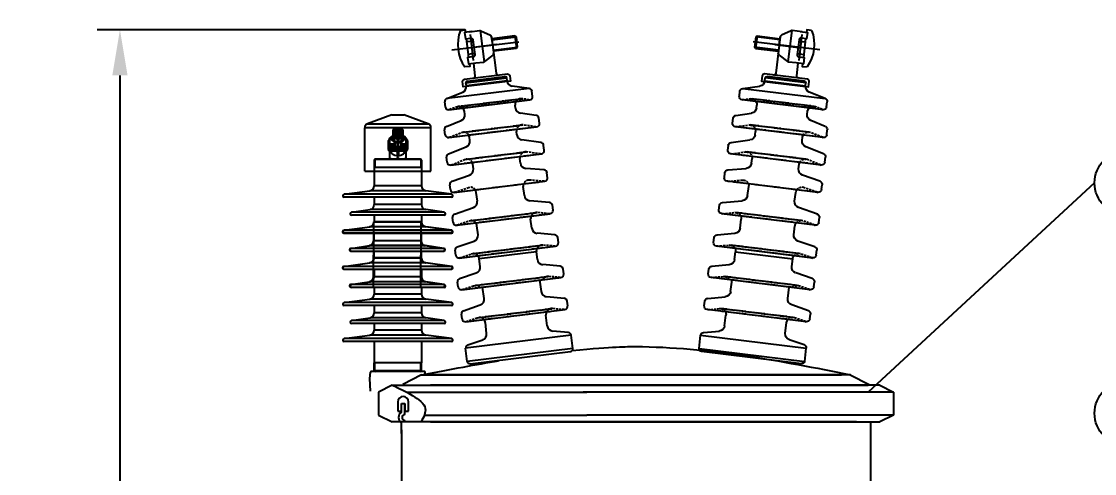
# Model space of a CAD drawing. Extents: x 4438 to 384502, y -178203 to -21188.
# Drawn here: x 374125 to 374828, y -172588 to -172292 of the extents above; entities that cross this region are included whole.
import ezdxf

# ---------------------------------------------------------------- set-up
doc = ezdxf.new("R2010")
doc.units = 0
doc.header["$LTSCALE"] = 8
doc.header["$MEASUREMENT"] = 0
doc.linetypes.add('ACAD_ISO04W100', pattern=[30, 24, -3, 0, -3])
doc.linetypes.add('HIDDEN', pattern=[0.375, 0.25, -0.125])
doc.layers.get('0').update_dxf_attribs({"linetype": 'CONTINUOUS'})
doc.layers.get('DEFPOINTS').update_dxf_attribs({"linetype": 'CONTINUOUS'})
for name, color, linetype in [('CEN', 1, 'ACAD_ISO04W100'), ('DEFAULT_2', 8, 'HIDDEN'), ('PL', 5, 'CONTINUOUS')]:
    doc.layers.add(name, color=color, linetype=linetype)
doc.styles.add('DFT', font='simplex', dxfattribs={"width": 0.67, "bigfont": 'dft'})
doc.dimstyles.new('INTE$0', dxfattribs={"dimscale": 5, "dimtxt": 4, "dimasz": 3, "dimexe": 3, "dimexo": 0, "dimgap": 1, "dimtad": 1, "dimdec": 3, "dimdsep": 46, "dimtxsty": 'DFT', "dimcen": 0, "dimclrd": 3, "dimclre": 3, "dimclrt": 6, "dimadec": 0, "dimazin": 0, "dimtfac": 1, "dimtdec": 3, "dimtix": 1, "dimtmove": 1, "dimatfit": 0, "dimfxl": 1, "dimtolj": 1, "dimtzin": 0, "dimarcsym": 0})

# ---------------------------------------------------------------- blocks, each defined once
blk = doc.blocks.new('*D20')
at = {"color": 3, "lineweight": -2, "transparency": 16777216}
for p, q in [((374416.13, -172297.2), (374174.93, -172297.2)), ((374189.93, -172327.2), (374189.93, -172998.83)), ((374374.37, -173028.83), (374174.93, -173028.83))]:
    blk.add_line(p, q, dxfattribs=at)
at = {"color": 3, "transparency": 16777216}
for points in [[(374184.93, -172327.2), (374194.93, -172327.2), (374189.93, -172297.2)], [(374184.93, -172998.83), (374194.93, -172998.83), (374189.93, -173028.83)]]:
    blk.add_solid(points, dxfattribs=at)
at = {"layer": 'DEFPOINTS', "color": 0, "transparency": 16777216}
for p in [(374416.13, -172297.2), (374189.93, -173028.83), (374374.37, -173028.83)]:
    blk.add_point(p, dxfattribs=at)
at = {"color": 6, "transparency": 16777216, "insert": (374154.93, -172663.02), "char_height": 45, "attachment_point": 5, "rotation": 90, "style": 'DFT'}
blk.add_mtext('\\A1;1100', dxfattribs=at)
blk = doc.blocks.new('8')
at = {"color": 7, "linetype": 'Continuous'}
for p, q in [((3546.3, -353.2), (3546.3, -350.2)), ((3546.3, -350.2), (3585.2, -350.2)), ((3585.2, -353.2), (3546.3, -353.2)), ((3547.8, -348.7), (3583.7, -348.7)), ((3585.2, -353.2), (3585.2, -350.2)), ((3524.1, -370.5), (3524.1, -365.8)), ((3526.4, -362.8), (3542.2, -358.6)), ((3605.1, -362.8), (3526.4, -362.8)), ((3605.1, -362.8), (3589.3, -358.6)), ((3607.4, -370.5), (3607.4, -365.8)), ((3527.1, -373.6), (3604.4, -373.6)), ((3523.1, -389), (3537.5, -385.1)), ((3541.6, -379.7), (3541.6, -377.1)), ((3589.9, -379.7), (3589.9, -377.1)), ((3608.5, -389), (3594, -385.1)), ((3520.8, -396.7), (3520.8, -391.9)), ((3610.7, -396.7), (3610.7, -391.9)), ((3523.8, -399.7), (3607.7, -399.7)), ((3543.3, -405.1), (3543.3, -401.9)), ((3588.2, -405.1), (3588.2, -401.9)), ((3521.7, -415.1), (3539.1, -410.4)), ((3609.8, -415.1), (3592.4, -410.4)), ((3519.4, -422.8), (3519.4, -418.1)), ((3522.4, -425.9), (3609.1, -425.9)), ((3612.1, -422.8), (3612.1, -418.1)), ((3543.3, -432.2), (3543.3, -427.7)), ((3588.2, -432.2), (3588.2, -427.7)), ((3519.4, -449), (3519.4, -444.3)), ((3521.8, -441.3), (3538.8, -437.7)), ((3609.7, -441.3), (3592.7, -437.7)), ((3612.1, -449), (3612.1, -444.3)), ((3522.4, -452), (3609.1, -452)), ((3543.3, -463.1), (3543.3, -454.6)), ((3588.2, -463.1), (3588.2, -454.6)), ((3518, -480.1), (3518, -475.5)), ((3520.4, -472.5), (3538.8, -468.6)), ((3611.1, -472.5), (3592.7, -468.6)), ((3613.5, -480.1), (3613.5, -475.5)), ((3521.1, -483.2), (3610.5, -483.2)), ((3540.1, -494.7), (3540.1, -486.1)), ((3591.4, -494.7), (3591.4, -486.1)), ((3516.7, -511.3), (3516.7, -506.6)), ((3519.1, -503.6), (3535.7, -500.1)), ((3612.4, -503.6), (3595.8, -500.1)), ((3614.8, -511.3), (3614.8, -506.6)), ((3519.8, -514.4), (3611.7, -514.4)), ((3538.4, -524.9), (3538.4, -517.4)), ((3593.1, -517.4), (3538.4, -517.4)), ((3593.1, -524.9), (3593.1, -517.4)), ((3515.3, -541.5), (3515.3, -536.8)), ((3517.7, -533.8), (3534, -530.3)), ((3613.8, -533.8), (3597.5, -530.3)), ((3616.2, -541.5), (3616.2, -536.8)), ((3518.4, -544.5), (3613.1, -544.5)), ((3538.4, -555.5), (3538.4, -544.4)), ((3593.1, -555.5), (3593.1, -544.4)), ((3515.3, -572.1), (3515.3, -567.4)), ((3517.7, -564.5), (3534, -561)), ((3613.8, -564.5), (3597.5, -561)), ((3616.2, -572.1), (3616.2, -567.4)), ((3518.4, -575.2), (3613.1, -575.2)), ((3536.8, -588.5), (3536.8, -578.2)), ((3594.7, -588.5), (3594.7, -578.2)), ((3515.3, -612.6), (3515.3, -600.1)), ((3616.2, -600.1), (3515.3, -600.1)), ((3517.7, -597.1), (3532.4, -594)), ((3613.8, -597.1), (3599.1, -594)), ((3616.2, -612.6), (3616.2, -600.1)), ((3616.2, -612.6), (3515.3, -612.6)), ((3517.9, -615.2), (3613.6, -615.2))]:
    blk.add_line(p, q, dxfattribs=at)
for centre, radius, start, end in [((3540.7, -353.2), 5.59, 285, 0), ((3547.8, -350.2), 1.52, 90, 180), ((3583.7, -350.2), 1.52, 0, 90), ((3590.8, -353.2), 5.59, 180, 255), ((3527.1, -365.8), 3.05, 105, 180), ((3604.4, -365.8), 3.05, 0, 75), ((3527.1, -370.5), 3.05, 180, 270), ((3536, -377.1), 5.59, 0, 39.3839), ((3595.5, -377.1), 5.59, 140.6161, 180), ((3604.4, -370.5), 3.05, 270, 0), ((3536, -379.7), 5.59, 285, 0), ((3595.5, -379.7), 5.59, 180, 255), ((3523.8, -391.9), 3.05, 105, 180), ((3523.8, -396.7), 3.05, 180, 270), ((3607.7, -396.7), 3.05, 270, 0), ((3607.7, -391.9), 3.05, 0, 75), ((3537.7, -405.1), 5.59, 285, 0), ((3537.7, -401.9), 5.59, 0, 23.2986), ((3593.8, -401.9), 5.59, 156.7014, 180), ((3593.8, -405.1), 5.59, 180, 255), ((3522.4, -418.1), 3.05, 105, 180), ((3609.1, -418.1), 3.05, 0, 75), ((3522.4, -422.8), 3.05, 180, 270), ((3537.7, -427.7), 5.59, 0, 19.0102), ((3593.8, -427.7), 5.59, 160.9898, 180), ((3609.1, -422.8), 3.05, 270, 0), ((3537.7, -432.2), 5.59, 282, 0), ((3593.8, -432.2), 5.59, 180, 258), ((3522.4, -444.3), 3.05, 102, 180), ((3609.1, -444.3), 3.05, 0, 78), ((3522.4, -449), 3.05, 180, 270), ((3537.7, -454.6), 5.59, 0, 27.3761), ((3593.8, -454.6), 5.59, 152.6239, 180), ((3609.1, -449), 3.05, 270, 0), ((3537.7, -463.1), 5.59, 282, 0), ((3593.8, -463.1), 5.59, 180, 258), ((3521.1, -475.5), 3.05, 102, 180), ((3610.5, -475.5), 3.05, 0, 78), ((3521.1, -480.1), 3.05, 180, 270), ((3534.5, -486.1), 5.59, 0, 31.6884), ((3597, -486.1), 5.59, 148.3116, 180), ((3610.5, -480.1), 3.05, 270, 0), ((3534.5, -494.7), 5.59, 282, 0), ((3597, -494.7), 5.59, 180, 258), ((3519.8, -506.6), 3.05, 102, 180), ((3611.7, -506.6), 3.05, 0, 78), ((3519.8, -511.3), 3.05, 180, 270), ((3532.9, -517.4), 5.59, 0, 32.609), ((3598.6, -517.4), 5.59, 147.391, 180), ((3611.7, -511.3), 3.05, 270, 0), ((3532.9, -524.9), 5.59, 282, 0), ((3598.6, -524.9), 5.59, 180, 258), ((3518.4, -536.8), 3.05, 102, 180), ((3613.1, -536.8), 3.05, 0, 78), ((3518.4, -541.5), 3.05, 180, 270), ((3613.1, -541.5), 3.05, 270, 0), ((3532.9, -555.5), 5.59, 282, 0), ((3598.6, -555.5), 5.59, 180, 258), ((3518.4, -567.4), 3.05, 102, 180), ((3613.1, -567.4), 3.05, 0, 78), ((3518.4, -572.1), 3.05, 180, 270), ((3531.2, -578.2), 5.59, 0, 33.2147), ((3600.3, -578.2), 5.59, 146.7853, 180), ((3613.1, -572.1), 3.05, 270, 0), ((3531.2, -588.5), 5.59, 282, 0), ((3600.3, -588.5), 5.59, 180, 258), ((3518.4, -600.1), 3.05, 102, 180), ((3613.1, -600.1), 3.05, 0, 78), ((3517.9, -612.6), 2.54, 180, 270), ((3613.6, -612.6), 2.54, 270, 0)]:
    blk.add_arc(centre, radius, start, end, dxfattribs=at)
at = {"layer": 'CEN', "ltscale": 0.5}
for p, q in [((3555.7, -305.1), (3555.7, -330.2)), ((3536.9, -317.7), (3600.7, -317.7)), ((3579.9, -317.7), (3554.9, -317.7))]:
    blk.add_line(p, q, dxfattribs=at)
at = {"layer": 'DEFAULT_2', "color": 8, "linetype": 'HIDDEN'}
for p, q in [((3527.9, -373.4), (3527.1, -373.6)), ((3527.9, -373.4), (3534.6, -371.7)), ((3527.9, -373.4), (3603.6, -373.4)), ((3534.6, -371.7), (3536, -371.5)), ((3534.6, -371.7), (3596.9, -371.7)), ((3536.2, -371.5), (3595.3, -371.5)), ((3596.9, -371.7), (3595.5, -371.5)), ((3603.6, -373.4), (3596.9, -371.7)), ((3603.6, -373.4), (3604.4, -373.6)), ((3524.6, -399.6), (3536.2, -396.5)), ((3536.2, -396.5), (3537.7, -396.3)), ((3536.2, -396.5), (3595.3, -396.5)), ((3537.7, -396.3), (3593.8, -396.3)), ((3595.3, -396.5), (3593.8, -396.3)), ((3606.9, -399.6), (3595.3, -396.5)), ((3524.6, -399.6), (3523.8, -399.7)), ((3524.6, -399.6), (3606.9, -399.6)), ((3606.9, -399.6), (3607.7, -399.7)), ((3523.2, -425.8), (3522.4, -425.9)), ((3523.2, -425.8), (3536.2, -422.3)), ((3523.2, -425.8), (3608.3, -425.8)), ((3536.2, -422.3), (3537.7, -422.1)), ((3536.2, -422.3), (3595.3, -422.3)), ((3537.7, -422.1), (3593.8, -422.1)), ((3595.3, -422.3), (3593.8, -422.1)), ((3608.3, -425.8), (3595.3, -422.3)), ((3608.3, -425.8), (3609.1, -425.9)), ((3523.1, -452), (3522.4, -452)), ((3523.1, -452), (3536.5, -449.1)), ((3523.1, -452), (3608.4, -452)), ((3536.5, -449.1), (3537.7, -449)), ((3595, -449.1), (3593.8, -449)), ((3608.4, -452), (3595, -449.1)), ((3608.4, -452), (3609.1, -452)), ((3521.7, -483.1), (3521.1, -483.2)), ((3521.7, -483.1), (3533.3, -480.6)), ((3521.7, -483.1), (3609.8, -483.1)), ((3533.3, -480.6), (3534.5, -480.5)), ((3533.3, -480.6), (3598.2, -480.6)), ((3534.6, -480.5), (3596.9, -480.5)), ((3598.2, -480.6), (3597, -480.5)), ((3609.8, -483.1), (3598.2, -480.6)), ((3609.8, -483.1), (3610.5, -483.2)), ((3520.4, -514.3), (3519.8, -514.4)), ((3520.4, -514.3), (3531.7, -511.9)), ((3520.4, -514.3), (3611.1, -514.3)), ((3531.7, -511.9), (3532.9, -511.8)), ((3531.7, -511.9), (3599.8, -511.9)), ((3533, -511.8), (3598.5, -511.8)), ((3599.8, -511.9), (3598.6, -511.8)), ((3611.1, -514.3), (3599.8, -511.9)), ((3611.1, -514.3), (3611.7, -514.4)), ((3519, -544.4), (3518.4, -544.5)), ((3519, -544.4), (3530, -542.1)), ((3519, -544.4), (3612.5, -544.4)), ((3530, -542.1), (3531.2, -542)), ((3530, -542.1), (3601.5, -542.1)), ((3531.4, -542), (3600.2, -542)), ((3601.5, -542.1), (3600.3, -542)), ((3612.5, -544.4), (3601.5, -542.1)), ((3612.5, -544.4), (3613.1, -544.5)), ((3519, -575.1), (3518.4, -575.2)), ((3519, -575.1), (3530, -572.8)), ((3519, -575.1), (3612.5, -575.1)), ((3530, -572.8), (3531.2, -572.6)), ((3530, -572.8), (3601.5, -572.8)), ((3531.4, -572.6), (3600.2, -572.6)), ((3601.5, -572.8), (3600.3, -572.6)), ((3612.5, -575.1), (3601.5, -572.8)), ((3612.5, -575.1), (3613.1, -575.2))]:
    blk.add_line(p, q, dxfattribs=at)
for centre, start, end in [((3536, -377.1), 39.3839, 90), ((3595.5, -377.1), 90, 140.6161), ((3537.7, -401.9), 23.2986, 90), ((3593.8, -401.9), 90, 156.7014), ((3537.7, -427.7), 19.0102, 90), ((3593.8, -427.7), 90, 160.9898), ((3537.7, -454.6), 27.3761, 90), ((3593.8, -454.6), 90, 152.6239), ((3534.5, -486.1), 31.6884, 90), ((3597, -486.1), 90, 148.3116), ((3532.9, -517.4), 32.609, 90), ((3598.6, -517.4), 90, 147.391), ((3531.2, -547.6), 33.2147, 90), ((3600.3, -547.6), 90, 146.7853), ((3531.2, -578.2), 33.2147, 90), ((3600.3, -578.2), 90, 146.7853)]:
    blk.add_arc(centre, 5.59, start, end, dxfattribs=at)
at = {"layer": 'PL', "ltscale": 0.5}
for p, q in [((3565.7, -302.7), (3565.7, -332.7)), ((3557.8, -311.7), (3551.7, -311.7)), ((3575.8, -317.7), (3575.8, -309.8)), ((3597.7, -311.7), (3575.8, -311.7)), ((3575.8, -312.7), (3598.7, -312.7)), ((3597.7, -311.7), (3597.7, -323.7)), ((3597.7, -311.7), (3598.7, -312.7)), ((3557.8, -323.7), (3551.7, -323.7)), ((3575.8, -322.7), (3598.7, -322.7)), ((3597.7, -323.7), (3598.7, -322.7)), ((3557.8, -332.7), (3565.2, -332.7)), ((3574.8, -327.2), (3566.2, -332.4))]:
    blk.add_line(p, q, dxfattribs=at)
for points in [[(3547.1, -300.2), (3551.7, -300.2), (3551.7, -302.7)], [(3551.7, -308.7), (3551.7, -326.7)], [(3575.8, -309.8), (3575.8, -344.7)], [(3598.7, -312.7), (3598.7, -322.7)], [(3597.7, -323.7), (3575.8, -323.7)], [(3551.7, -332.7), (3551.7, -335.2), (3547.1, -335.2)], [(3555.8, -344.7), (3555.8, -332.7)]]:
    blk.add_lwpolyline(points, dxfattribs=at)
for points in [[(3557.8, -302.7), (3550.8, -302.7), (3550.8, -308.7), (3555.8, -308.7, -0.414214), (3557.8, -310.7), (3557.8, -324.7, -0.414214), (3555.8, -326.7), (3550.8, -326.7), (3550.8, -332.7), (3557.8, -332.7)], [(3555.8, -302.7), (3565.2, -302.7, -0.135933), (3566.2, -302.9), (3574.8, -308.1)]]:
    blk.add_lwpolyline(points, format="xyb", dxfattribs=at)
blk.add_lwpolyline([(3545.3, -346.7), (3586.3, -346.7, -0.414214), (3588.3, -348.7), (3588.3, -353.7), (3543.3, -353.7), (3543.3, -348.7, -0.414214)], format="xyb", close=True, dxfattribs=at)
for centre, radius, start, end in [((3579.7, -317.7), 37, 151.7725, 208.2275), ((3573.8, -309.8), 2, 0, 59.0362), ((3565.2, -330.7), 2, 270, 300.9638), ((3573.8, -325.5), 2, 300.9638, 0), ((3553.8, -344.7), 2, 270, 0), ((3577.8, -344.7), 2, 180, 270)]:
    blk.add_arc(centre, radius, start, end, dxfattribs=at)

msp = doc.modelspace()

# ---------------------------------------------------------------- hatches: boundary and pattern name
at = {"layer": 'PL', "ltscale": 0.5}
h = msp.add_hatch(dxfattribs=at)
h.set_pattern_fill('ANSI31', color=256, scale=0.32832, style=0)
h.set_pattern_definition([(135, (332516.0475, -166380.8555), (0.737099422, 0.737099422), [])])
edge = h.paths.add_edge_path()
edge.add_line((374374.775, -172362.385), (374375.301, -172362.91))
edge.add_line((374375.301, -172362.91), (374375.301, -172368.347))
edge.add_spline(control_points=[(374375.301, -172368.347), (374375.124, -172368.466), (374374.947, -172368.586), (374374.775, -172368.66)], knot_values=[0, 0, 0, 0, 0.8057707, 0.8057707, 0.8057707, 0.8057707], degree=3, periodic=0)
edge.add_line((374374.775, -172368.66), (374374.775, -172362.385))
edge = h.paths.add_edge_path()
edge.add_line((374369.26, -172362.385), (374369.391, -172362.253))
edge.add_line((374369.391, -172362.253), (374370.376, -172362.253))
edge.add_line((374370.376, -172362.253), (374370.376, -172363.895))
edge.add_line((374370.376, -172363.895), (374373.659, -172363.895))
edge.add_line((374373.659, -172363.895), (374373.659, -172362.253))
edge.add_line((374373.659, -172362.253), (374374.644, -172362.253))
edge.add_line((374374.644, -172362.253), (374374.775, -172362.385))
edge.add_line((374374.775, -172362.385), (374374.775, -172368.66))
edge.add_spline(control_points=[(374374.775, -172368.66), (374374.578, -172368.746), (374374.158, -172368.805), (374373.587, -172367.897), (374373.188, -172368.642), (374372.933, -172368.809), (374372.912, -172368.82)], knot_values=[0.8057707, 0.8057707, 0.8057707, 0.8057707, 1.7319355, 2.8426125, 4.1334263, 4.24436, 4.24436, 4.24436, 4.24436], degree=3, periodic=0)
edge.add_line((374372.912, -172368.82), (374372.249, -172368.82))
edge.add_spline(control_points=[(374372.249, -172368.82), (374371.769, -172368.641), (374370.76, -172367.833), (374369.771, -172368.953), (374369.317, -172368.597), (374369.26, -172368.555)], knot_values=[5.3534592, 5.3534592, 5.3534592, 5.3534592, 7.6165352, 9.6787752, 9.9790451, 9.9790451, 9.9790451, 9.9790451], degree=3, periodic=0)
edge.add_spline(control_points=[(374368.734, -172368.629), (374368.837, -172368.541), (374369.013, -172368.392), (374369.187, -172368.503), (374369.26, -172368.555)], knot_values=[9.9790451, 9.9790451, 9.9790451, 9.9790451, 10.5176545, 10.8980968, 10.8980968, 10.8980968, 10.8980968], degree=3, periodic=0)
edge.add_line((374369.26, -172368.555), (374369.26, -172362.385))
edge = h.paths.add_edge_path()
edge.add_line((374368.734, -172362.91), (374369.26, -172362.385))
edge.add_line((374369.26, -172362.385), (374369.26, -172368.555))
edge.add_spline(control_points=[(374369.26, -172368.555), (374369.187, -172368.503), (374369.013, -172368.392), (374368.837, -172368.541), (374368.734, -172368.629)], knot_values=[9.9790451, 9.9790451, 9.9790451, 9.9790451, 10.3594874, 10.8980968, 10.8980968, 10.8980968, 10.8980968], degree=3, periodic=0)
edge.add_line((374368.734, -172368.629), (374368.734, -172362.91))

# ---------------------------------------------------------------- linework, layer by layer
at = {"color": 1}
msp.add_line((374828.476, -172397.617), (374680.154, -172534.734), dxfattribs=at)
for centre in [(374849.421, -172397.617), (374849.421, -172548.666)]:
    msp.add_circle(centre, 20.944, dxfattribs=at)
at = {"layer": 'PL', "ltscale": 0.5}
for p, q in [((374368.078, -172353.06), (374352.063, -172358.992)), ((374368.078, -172353.06), (374375.957, -172353.06)), ((374391.972, -172358.992), (374375.957, -172353.06)), ((374350.348, -172389.832), (374350.348, -172361.455)), ((374393.687, -172361.455), (374350.348, -172361.455)), ((374352.063, -172358.992), (374391.972, -172358.992)), ((374369.391, -172362.253), (374368.734, -172362.91)), ((374368.734, -172362.91), (374368.734, -172368.82)), ((374369.26, -172362.385), (374369.26, -172368.82)), ((374371.689, -172362.253), (374369.391, -172362.253)), ((374370.376, -172363.895), (374370.376, -172362.253)), ((374373.659, -172363.895), (374370.376, -172363.895)), ((374371.497, -172362.494), (374371.497, -172363.654)), ((374371.689, -172362.253), (374371.689, -172363.895)), ((374372.346, -172363.895), (374372.346, -172362.253)), ((374374.644, -172362.253), (374372.346, -172362.253)), ((374372.538, -172363.679), (374372.538, -172362.469)), ((374373.659, -172363.895), (374373.659, -172362.253)), ((374374.644, -172362.253), (374375.301, -172362.91)), ((374374.775, -172362.385), (374374.775, -172368.82)), ((374375.301, -172362.91), (374375.301, -172368.82)), ((374393.687, -172389.832), (374393.687, -172361.455)), ((374366.615, -172369.617), (374366.615, -172373.277)), ((374370.828, -172372.281), (374366.806, -172368.259)), ((374371.525, -172371.584), (374367.503, -172367.562)), ((374375.906, -172368.82), (374368.129, -172368.82)), ((374371.525, -172365.896), (374371.525, -172371.584)), ((374372.017, -172373.277), (374372.017, -172369.617)), ((374372.017, -172370.452), (374372.017, -172378.131)), ((374372.51, -172365.896), (374372.51, -172371.584)), ((374376.532, -172367.562), (374372.51, -172371.584)), ((374377.228, -172368.259), (374373.206, -172372.281)), ((374377.419, -172373.277), (374377.419, -172369.617)), ((374370.828, -172372.281), (374365.779, -172372.281)), ((374370.828, -172373.266), (374365.779, -172373.266)), ((374366.108, -172376.7), (374366.108, -172374.073)), ((374366.108, -172374.073), (374377.927, -172374.073)), ((374366.108, -172375.387), (374377.927, -172375.387)), ((374366.108, -172376.043), (374377.927, -172376.043)), ((374366.108, -172376.7), (374377.927, -172376.7)), ((374366.615, -172377.496), (374366.615, -172381.156)), ((374370.828, -172373.266), (374366.806, -172377.288)), ((374371.525, -172373.962), (374367.503, -172377.984)), ((374370.528, -172375.387), (374371.616, -172374.073)), ((374371.525, -172373.962), (374371.525, -172379.65)), ((374371.661, -172375.387), (374372.749, -172374.073)), ((374372.017, -172381.156), (374372.017, -172377.496)), ((374376.532, -172377.984), (374372.51, -172373.962)), ((374372.51, -172373.962), (374372.51, -172379.65)), ((374378.255, -172372.281), (374373.206, -172372.281)), ((374378.255, -172373.266), (374373.206, -172373.266)), ((374377.228, -172377.288), (374373.206, -172373.266)), ((374377.419, -172381.156), (374377.419, -172377.496)), ((374377.927, -172376.7), (374377.927, -172374.073)), ((374356.586, -172382.741), (374356.586, -172387.6)), ((374356.98, -172382.741), (374356.98, -172387.6)), ((374386.66, -172381.953), (374357.374, -172381.953)), ((374386.66, -172382.347), (374357.374, -172382.347)), ((374387.054, -172382.741), (374387.054, -172387.6)), ((374387.448, -172382.741), (374387.448, -172387.6)), ((374350.348, -172389.832), (374393.687, -172389.832)), ((374356.586, -172387.6), (374356.586, -172389.832)), ((374356.98, -172387.6), (374356.586, -172387.6)), ((374356.586, -172389.832), (374356.586, -172399.577)), ((374387.054, -172387.6), (374356.98, -172387.6)), ((374387.448, -172387.6), (374387.054, -172387.6)), ((374387.448, -172387.6), (374387.448, -172389.832)), ((374387.448, -172389.832), (374387.448, -172399.557)), ((374387.448, -172399.577), (374356.586, -172399.577)), ((374336.757, -172405.079), (374353.738, -172402.811)), ((374407.278, -172405.079), (374336.757, -172405.079)), ((374407.199, -172407.039), (374336.836, -172407.039)), ((374390.297, -172402.811), (374353.738, -172402.811)), ((374356.586, -172407.039), (374356.586, -172411.864)), ((374387.448, -172407.039), (374387.448, -172411.864)), ((374407.278, -172405.079), (374390.297, -172402.811)), ((374387.448, -172411.864), (374356.586, -172411.864)), ((374341.668, -172416.898), (374353.782, -172415.112)), ((374402.366, -172416.898), (374341.668, -172416.898)), ((374402.274, -172418.856), (374341.76, -172418.856)), ((374390.253, -172415.112), (374353.782, -172415.112)), ((374356.586, -172418.856), (374356.586, -172423.216)), ((374387.448, -172418.856), (374387.448, -172423.216)), ((374402.366, -172416.898), (374390.253, -172415.112)), ((374336.512, -172428.761), (374353.494, -172426.493)), ((374336.757, -172428.718), (374353.738, -172426.45)), ((374390.053, -172426.493), (374353.494, -172426.493)), ((374390.297, -172426.45), (374353.738, -172426.45)), ((374356.103, -172466.134), (374356.342, -172423.259)), ((374356.103, -172466.134), (374356.342, -172423.259)), ((374387.204, -172423.259), (374356.342, -172423.259)), ((374387.448, -172423.216), (374356.586, -172423.216)), ((374386.965, -172466.134), (374387.204, -172423.259)), ((374386.965, -172466.134), (374387.204, -172423.259)), ((374407.034, -172428.761), (374390.053, -172426.493)), ((374407.278, -172428.718), (374390.297, -172426.45)), ((374407.034, -172428.761), (374336.512, -172428.761)), ((374406.955, -172430.721), (374336.591, -172430.721)), ((374407.278, -172428.718), (374336.757, -172428.718)), ((374407.199, -172430.678), (374336.836, -172430.678)), ((374356.1, -172430.721), (374356.1, -172435.546)), ((374356.345, -172430.678), (374356.345, -172435.503)), ((374386.963, -172430.721), (374386.963, -172435.546)), ((374387.207, -172430.678), (374387.207, -172435.503)), ((374341.182, -172440.58), (374353.296, -172438.794)), ((374401.881, -172440.58), (374341.182, -172440.58)), ((374341.427, -172440.537), (374353.54, -172438.752)), ((374402.125, -172440.537), (374341.427, -172440.537)), ((374389.767, -172438.794), (374353.296, -172438.794)), ((374390.011, -172438.752), (374353.54, -172438.752)), ((374386.963, -172435.546), (374356.1, -172435.546)), ((374387.207, -172435.503), (374356.345, -172435.503)), ((374401.881, -172440.58), (374389.767, -172438.794)), ((374402.125, -172440.537), (374390.011, -172438.752)), ((374401.788, -172442.538), (374341.274, -172442.538)), ((374402.033, -172442.495), (374341.519, -172442.495)), ((374356.1, -172442.538), (374356.1, -172446.898)), ((374356.1, -172442.538), (374356.1, -172446.898)), ((374356.345, -172442.495), (374356.345, -172446.855)), ((374356.345, -172442.495), (374356.345, -172446.855)), ((374387.207, -172446.855), (374356.345, -172446.855)), ((374387.446, -172446.898), (374356.584, -172446.898)), ((374386.963, -172442.538), (374386.963, -172446.898)), ((374386.963, -172442.538), (374386.963, -172446.898)), ((374387.207, -172442.495), (374387.207, -172446.855)), ((374387.207, -172442.495), (374387.207, -172446.855)), ((374336.515, -172452.357), (374353.496, -172450.089)), ((374407.036, -172452.357), (374336.515, -172452.357)), ((374406.958, -172454.317), (374336.594, -172454.317)), ((374336.754, -172452.4), (374353.735, -172450.132)), ((374407.275, -172452.4), (374336.754, -172452.4)), ((374407.197, -172454.36), (374336.833, -172454.36)), ((374390.055, -172450.089), (374353.496, -172450.089)), ((374390.294, -172450.132), (374353.735, -172450.132)), ((374356.103, -172454.317), (374356.103, -172459.142)), ((374356.584, -172454.36), (374356.584, -172459.185)), ((374386.965, -172454.317), (374386.965, -172459.142)), ((374387.446, -172454.36), (374387.446, -172459.185)), ((374407.036, -172452.357), (374390.055, -172450.089)), ((374407.275, -172452.4), (374390.294, -172450.132)), ((374341.185, -172464.176), (374353.299, -172462.391)), ((374341.666, -172464.219), (374353.779, -172462.433)), ((374389.77, -172462.391), (374353.299, -172462.391)), ((374390.25, -172462.433), (374353.779, -172462.433)), ((374386.965, -172459.142), (374356.103, -172459.142)), ((374387.446, -172459.185), (374356.584, -172459.185)), ((374401.883, -172464.176), (374389.77, -172462.391)), ((374402.364, -172464.219), (374390.25, -172462.433)), ((374401.883, -172464.176), (374341.185, -172464.176)), ((374401.791, -172466.134), (374341.277, -172466.134)), ((374402.364, -172464.219), (374341.666, -172464.219)), ((374402.272, -172466.177), (374341.758, -172466.177)), ((374356.584, -172466.177), (374356.584, -172470.537)), ((374356.584, -172466.177), (374356.584, -172470.537)), ((374387.446, -172466.177), (374387.446, -172470.537)), ((374387.446, -172466.177), (374387.446, -172470.537)), ((374336.754, -172476.039), (374353.735, -172473.771)), ((374407.275, -172476.039), (374336.754, -172476.039)), ((374390.294, -172473.771), (374353.735, -172473.771)), ((374387.446, -172470.537), (374356.584, -172470.537)), ((374407.275, -172476.039), (374390.294, -172473.771)), ((374407.197, -172477.999), (374336.833, -172477.999)), ((374356.584, -172477.999), (374356.584, -172482.824)), ((374387.446, -172482.824), (374356.584, -172482.824)), ((374387.446, -172477.999), (374387.446, -172482.824)), ((374341.666, -172487.858), (374353.779, -172486.072)), ((374402.364, -172487.858), (374341.666, -172487.858)), ((374402.272, -172489.816), (374341.758, -172489.816)), ((374390.25, -172486.072), (374353.779, -172486.072)), ((374356.584, -172489.816), (374356.584, -172494.176)), ((374356.584, -172489.816), (374356.584, -172494.176)), ((374387.446, -172489.816), (374387.446, -172494.176)), ((374387.446, -172489.816), (374387.446, -172494.176)), ((374402.364, -172487.858), (374390.25, -172486.072)), ((374336.754, -172499.678), (374353.735, -172497.41)), ((374390.294, -172497.41), (374353.735, -172497.41)), ((374387.446, -172494.176), (374356.584, -172494.176)), ((374407.275, -172499.678), (374390.294, -172497.41)), ((374407.275, -172499.678), (374336.754, -172499.678)), ((374407.197, -172501.638), (374336.833, -172501.638)), ((374356.584, -172501.638), (374356.584, -172515.555)), ((374387.446, -172501.638), (374387.446, -172515.555)), ((374356.978, -172515.555), (374356.584, -172515.555)), ((374356.584, -172520.414), (374356.584, -172515.555)), ((374356.978, -172515.555), (374356.584, -172515.555)), ((374356.584, -172520.414), (374356.584, -172515.555)), ((374356.978, -172520.414), (374356.978, -172515.555)), ((374387.052, -172515.555), (374356.978, -172515.555)), ((374356.978, -172520.414), (374356.978, -172515.555)), ((374387.052, -172515.555), (374356.978, -172515.555)), ((374387.446, -172515.555), (374387.052, -172515.555)), ((374387.052, -172520.414), (374387.052, -172515.555)), ((374387.446, -172515.555), (374387.052, -172515.555)), ((374387.052, -172520.414), (374387.052, -172515.555)), ((374387.446, -172520.414), (374387.446, -172515.555)), ((374387.446, -172520.414), (374387.446, -172515.555)), ((374353.629, -172525.798), (374354.108, -172521.781)), ((374354.115, -172534.227), (374353.629, -172525.798)), ((374389.524, -172521.202), (374354.76, -172521.202)), ((374386.658, -172520.808), (374357.372, -172520.808)), ((374386.658, -172521.202), (374357.372, -172521.202)), ((374386.658, -172521.202), (374357.372, -172521.202)), ((374390.21, -172524.201), (374389.921, -172521.781))]:
    msp.add_line(p, q, dxfattribs=at)
at = {"layer": 'PL', "color": 7, "ltscale": 0.5}
for p, q in [((374387.586, -172523.408), (374375.318, -172529.828)), ((374387.548, -172523.427), (374662.666, -172523.427)), ((374668.506, -172523.427), (374393.387, -172523.427)), ((374668.468, -172523.408), (374680.736, -172529.828)), ((374368.342, -172530.214), (374359.303, -172534.734)), ((374368.342, -172530.214), (374662.666, -172530.214)), ((374687.712, -172530.214), (374393.387, -172530.214)), ((374661.842, -172530.214), (374680.154, -172530.214)), ((374687.712, -172530.214), (374696.751, -172534.734)), ((374359.303, -172534.734), (374359.303, -172549.798)), ((374377.598, -172534.734), (374495.937, -172534.734)), ((374696.751, -172534.734), (374493.506, -172534.734)), ((374680.154, -172534.734), (374561.515, -172534.734)), ((374696.751, -172534.734), (374696.751, -172549.798)), ((374372.054, -172541.133), (374372.054, -172547.38)), ((374372.054, -172547.38), (374374.368, -172547.38)), ((374374.368, -172547.944), (374374.368, -172542.266)), ((374374.368, -172547.38), (374374.368, -172542.29)), ((374374.368, -172542.29), (374376.682, -172542.29)), ((374374.368, -172542.29), (374376.682, -172542.29)), ((374376.682, -172549.567), (374376.682, -172542.266)), ((374376.682, -172542.29), (374376.682, -172547.38)), ((374376.682, -172547.38), (374378.996, -172547.38)), ((374378.996, -172547.38), (374378.996, -172541.133)), ((374359.303, -172549.798), (374368.342, -172554.318)), ((374662.666, -172554.318), (374368.342, -172554.318)), ((374376.682, -172554.318), (374376.682, -172553.375)), ((374389.37, -172549.798), (374495.937, -172549.798)), ((374393.387, -172554.318), (374687.712, -172554.318)), ((374696.751, -172549.798), (374495.937, -172549.798)), ((374677.685, -172549.798), (374564.159, -172549.798)), ((374672.453, -172554.318), (374661.842, -172554.318)), ((374681.686, -172554.318), (374681.686, -173028.833)), ((374696.751, -172549.798), (374687.712, -172554.318)), ((374374.368, -172561.966), (374374.368, -172554.998)), ((374374.368, -172559.522), (374374.368, -173028.833))]:
    msp.add_line(p, q, dxfattribs=at)
at = {"layer": 'PL', "ltscale": 0.5}
for points in [[(374365.779, -172375.696), (374365.779, -172369.823)], [(374378.255, -172369.823), (374378.255, -172375.696)]]:
    msp.add_lwpolyline(points, dxfattribs=at)
for centre, radius, start, end in [((374352.975, -172361.455), 2.627, 110.323137, 180), ((374391.06, -172361.455), 2.627, 0, 69.676863), ((374372.017, -172372.76), 6.895, 25.208765, 154.791235), ((374368.237, -172370.863), 2.045, 93.037743, 142.459651), ((374370.396, -172370.863), 2.045, 37.540349, 86.962257), ((374373.639, -172370.863), 2.045, 93.037743, 142.459651), ((374375.798, -172370.863), 2.045, 37.540349, 86.962257), ((374372.017, -172372.76), 6.895, 205.208765, 334.791235), ((374368.237, -172372.031), 2.045, 217.540349, 266.962257), ((374368.237, -172378.742), 2.045, 93.037743, 142.459651), ((374370.396, -172372.031), 2.045, 273.037743, 322.459651), ((374370.396, -172378.742), 2.045, 37.540349, 86.962257), ((374373.639, -172372.031), 2.045, 217.540349, 266.962257), ((374373.639, -172378.742), 2.045, 93.037743, 142.459651), ((374375.798, -172372.031), 2.045, 273.037743, 322.459651), ((374375.798, -172378.742), 2.045, 37.540349, 86.962257), ((374357.374, -172382.741), 0.788, 90, 180), ((374357.374, -172382.741), 0.394, 90, 180), ((374368.237, -172379.91), 2.045, 217.540349, 266.962257), ((374370.396, -172379.91), 2.045, 273.037743, 322.459651), ((374373.639, -172379.91), 2.045, 217.540349, 266.962257), ((374375.798, -172379.91), 2.045, 273.037743, 322.459651), ((374386.66, -172382.741), 0.788, 0, 89.925398), ((374386.66, -172382.741), 0.394, 0, 89.925398), ((374353.303, -172399.557), 3.283, 277.60747, 0), ((374390.732, -172399.557), 3.283, 180, 262.39253), ((374336.887, -172406.056), 0.985, 97.60747, 272), ((374407.148, -172406.056), 0.985, 268, 82.39253), ((374353.303, -172411.864), 3.283, 278.383672, 0), ((374390.732, -172411.864), 3.283, 180, 261.616328), ((374341.812, -172417.872), 0.985, 98.383672, 273), ((374402.223, -172417.872), 0.985, 267, 81.616328), ((374353.059, -172423.239), 3.283, 277.60747, 0), ((374353.303, -172423.196), 3.283, 277.60747, 0), ((374390.487, -172423.239), 3.283, 180, 262.39253), ((374390.732, -172423.196), 3.283, 180, 262.39253), ((374336.643, -172429.738), 0.985, 97.60747, 267), ((374336.887, -172429.695), 0.985, 97.60747, 267), ((374406.903, -172429.738), 0.985, 273, 82.39253), ((374407.148, -172429.695), 0.985, 273, 82.39253), ((374341.326, -172441.554), 0.985, 98.383672, 267), ((374341.57, -172441.511), 0.985, 98.383672, 267), ((374352.817, -172435.546), 3.283, 278.383672, 0), ((374353.062, -172435.503), 3.283, 278.383672, 0), ((374390.246, -172435.546), 3.283, 180, 261.616328), ((374390.49, -172435.503), 3.283, 180, 261.616328), ((374401.737, -172441.554), 0.985, 273, 81.616328), ((374401.981, -172441.511), 0.985, 273, 81.616328), ((374353.062, -172446.835), 3.283, 277.60747, 0), ((374353.3, -172446.878), 3.283, 277.60747, 0), ((374390.49, -172446.835), 3.283, 180, 262.39253), ((374390.729, -172446.878), 3.283, 180, 262.39253), ((374336.646, -172453.334), 0.985, 97.60747, 267), ((374336.884, -172453.377), 0.985, 97.60747, 267), ((374406.906, -172453.334), 0.985, 273, 82.39253), ((374407.145, -172453.377), 0.985, 273, 82.39253), ((374352.82, -172459.142), 3.283, 278.383672, 0), ((374353.3, -172459.185), 3.283, 278.383672, 0), ((374390.248, -172459.142), 3.283, 180, 261.616328), ((374390.729, -172459.185), 3.283, 180, 261.616328), ((374341.329, -172465.15), 0.985, 98.383672, 267), ((374341.809, -172465.193), 0.985, 98.383672, 267), ((374401.74, -172465.15), 0.985, 273, 81.616328), ((374402.22, -172465.193), 0.985, 273, 81.616328), ((374336.884, -172477.016), 0.985, 97.60747, 267), ((374353.3, -172470.517), 3.283, 277.60747, 0), ((374390.729, -172470.517), 3.283, 180, 262.39253), ((374407.145, -172477.016), 0.985, 273, 82.39253), ((374353.3, -172482.824), 3.283, 278.383672, 0), ((374390.729, -172482.824), 3.283, 180, 261.616328), ((374341.809, -172488.832), 0.985, 98.383672, 267), ((374402.22, -172488.832), 0.985, 273, 81.616328), ((374353.3, -172494.156), 3.283, 277.60747, 0), ((374390.729, -172494.156), 3.283, 180, 262.39253), ((374336.884, -172500.655), 0.985, 97.60747, 267), ((374407.145, -172500.655), 0.985, 273, 82.39253), ((374354.76, -172521.859), 0.657, 90, 173.178247), ((374357.372, -172520.414), 0.788, 180, 270), ((374357.372, -172520.414), 0.394, 180, 270), ((374386.658, -172520.414), 0.394, 270.074602, 0), ((374386.658, -172520.414), 0.788, 270.074602, 0), ((374389.269, -172521.859), 0.657, 6.821753, 90)]:
    msp.add_arc(centre, radius, start, end, dxfattribs=at)
at = {"layer": 'PL', "color": 7, "ltscale": 0.5}
for centre, radius, start, end in [((374375.525, -172541.133), 3.471, 0, 180), ((374376.682, -172551.471), 4.218, 123.269062, 236.730938), ((374376.682, -172551.471), 1.904, 90, 270)]:
    msp.add_arc(centre, radius, start, end, dxfattribs=at)
at = {"layer": 'PL', "ltscale": 0.5}
msp.add_open_spline([(374375.301, -172368.347), (374374.921, -172368.603), (374374.297, -172369.024), (374373.587, -172367.897), (374372.653, -172369.642), (374371.021, -172367.538), (374369.69, -172369.045), (374369.07, -172368.343), (374368.837, -172368.541), (374368.734, -172368.629)], degree=3, knots=[0, 0, 0, 0, 1.7319355, 2.8426125, 4.1334263, 7.6165352, 9.6787752, 10.3594874, 10.8980968, 10.8980968, 10.8980968, 10.8980968], dxfattribs=at)
at = {"layer": 'PL', "color": 7, "ltscale": 0.5}
msp.add_open_spline([(374486.326, -172507.425), (374514.389, -172505.019), (374568.934, -172503.903), (374623.15, -172514.292), (374668.506, -172523.427)], degree=3, knots=[198.6623636, 198.6623636, 198.6623636, 198.6623636, 232.0065672, 470.6997857, 470.6997857, 470.6997857, 470.6997857], dxfattribs=at)
msp.add_open_spline([(374387.586, -172523.408), (374407.128, -172519.684), (374423.681, -172516.671), (374437.966, -172514.246)], degree=3, dxfattribs=at)
msp.add_spline([(374368.342, -172530.214), (374381.828, -172537.149), (374389.982, -172545.509), (374387.229, -172554.318)], degree=3, dxfattribs=at)

# ---------------------------------------------------------------- block references
at = {"color": 2}
for p, xscale, yscale, zscale, rotation in [((371954.212, -172390.455), 0.6911999999999993, 0.6911999999999993, 0.6911999999999993, 7), ((377101.841, -172390.455), -0.6911999999999993, 0.6911999999999994, 0.6911999999999994, 353)]:
    msp.add_blockref('8', p, dxfattribs=dict(at, xscale=xscale, yscale=yscale, zscale=zscale, rotation=rotation))

# ---------------------------------------------------------------- dimensions: what is measured, and where the dimension line sits
at = {"color": 1}
dim = msp.add_linear_dim(base=(374189.934, -173028.833), p1=(374416.128, -172297.199), p2=(374374.368, -173028.833), angle=90, text='1100', dimstyle='INTE$0', override={"dimtxt": 9, "dimasz": 6, "dimgap": 2.5, "dimdec": 2, "dimtdec": 2}, dxfattribs=at)
dim.commit()
dim.dimension.update_dxf_attribs({"geometry": '*D20', "text_midpoint": (374154.934, -172663.016)})

doc.saveas('drawing.dxf')
